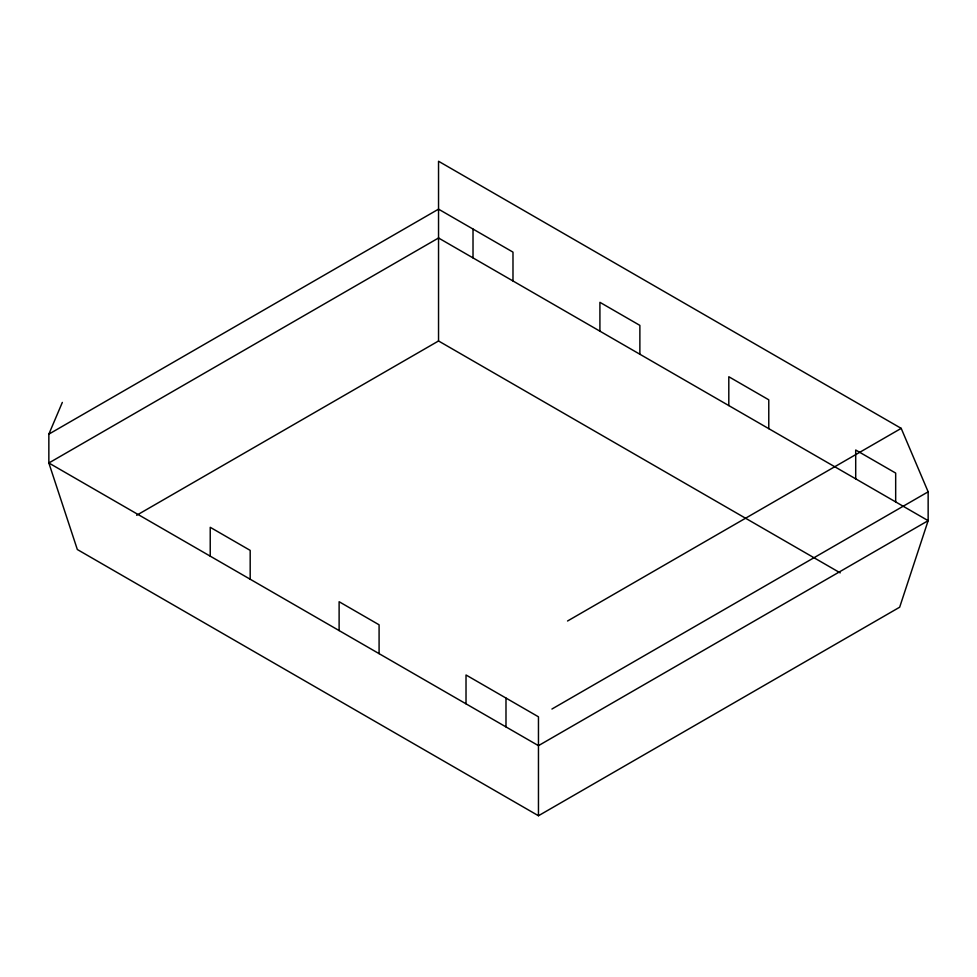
<?xml version="1.0" encoding="UTF-8"?>
<svg xmlns="http://www.w3.org/2000/svg" width="977" height="977" viewBox="0 0 977 977"><rect width="100%" height="100%" fill="white"/><g stroke="black" fill="none" stroke-linecap="round" stroke-linejoin="round"><path stroke-width="1.47" d="M840.208 572.876L438.539 340.973L438.539 161.254L901.197 428.366L928.15 491.822L928.15 520.668L899.67 607.205L538.461 815.746L77.33 549.514L48.85 462.988L48.85 434.142L62.333 402.414M48.85 434.142L438.539 209.151L512.986 252.127L512.986 280.973M136.658 515.27L438.539 340.973M567.539 621.006L901.197 428.366M551.932 709.033L928.15 491.822M895.677 501.922L895.677 473.076L855.705 450.006L855.705 478.852M768.777 428.659L768.777 399.813L728.805 376.731L728.805 405.577M639.874 354.236L639.874 325.39L599.915 302.32L599.915 331.166M538.461 815.746L538.461 716.813L466.017 674.985L466.017 703.831M505.988 698.067L505.988 726.912M473.015 229.058L473.015 257.904M379.088 653.637L379.088 624.804L339.117 601.722L339.117 630.568M250.185 579.227L250.185 550.381L210.226 527.299L210.226 556.145M438.539 237.997L48.85 462.988L538.461 745.659L928.15 520.668L438.539 237.997"/></g></svg>
